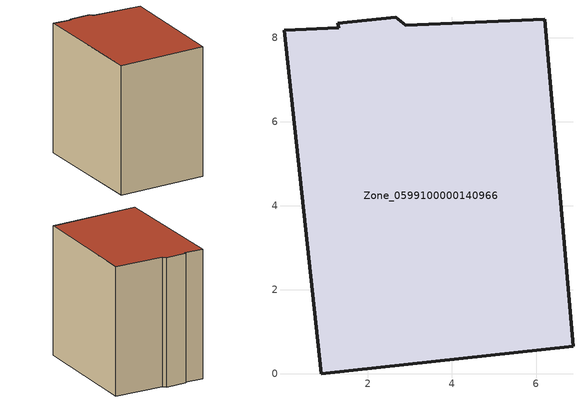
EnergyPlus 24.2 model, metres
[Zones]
Zone_0599100000140966
 floor ground (C_G): 6.88,0.66 0.89,0 0,8.18 1.31,8.23 1.28,8.34 2.66,8.49 2.9,8.3 6.21,8.45 z0
 wall outside (C_F): 2.66,8.49 1.28,8.34 1.31,8.23 0,8.18 0.89,0 6.88,0.66 6.21,8.45 2.9,8.3 2.66,8.49 z0:8.79
 roof outside (C_R): 6.21,8.45 2.9,8.3 2.66,8.49 1.28,8.34 1.31,8.23 0,8.18 0.89,0 6.88,0.66 z8.79
[BUILDING]
Pand.0599100000140966: North Axis=0; Terrain=City; Loads Convergence Tolerance Value=0.04; Temperature Convergence Tolerance Value=0.4; Solar Distribution=FullExterior; Maximum Number of Warmup Days=25; Minimum Number of Warmup Days=1
[Site:Location]
Rotterdam.The.Hague.AP_ZH_NLD Design_Conditions: Latitude=51.96; Longitude=4.45; Time Zone=1; Elevation=-4.5
[SITE:GROUNDTEMPERATURE:BUILDINGSURFACE]
18, 18, 18, 18, 18, 18, 18, 18, 18, 18, 18, 18
[MATERIAL] Thermal Absorptance=0.9; Solar Absorptance=0.7; Visible Absorptance=0.7
Name | Roughness | Thickness | Conductivity | Density | Specific Heat
G.TI.1946-1964 | MediumSmooth | 0.15 | 1 | 540 | 1210
F.TI.1946-1964 | Rough | 0.3 | 0.857143 | 1920 | 840
R.TI.1946-1964 | MediumRough | 0.2 | 0.277778 | 1500 | 1000
[CONSTRUCTION]
C_G: G.TI.1946-1964
C_F: F.TI.1946-1964
C_R: R.TI.1946-1964
[ZONE]
Zone_0599100000140966: Type=1; Multiplier=1; Ceiling Height=Autocalculate; Volume=Autocalculate; Floor Area=autocalculate; Part of Total Floor Area=Yes
[ZONEINFILTRATION:DESIGNFLOWRATE]
Infil_Zone_0599100000140966: Zone or ZoneList or Space or SpaceList=Zone_0599100000140966; Schedule=AlwaysOn; Design Flow Rate Calculation Method=Flow/Area; Flow Rate per Floor Area=0.003; Constant Term Coefficient=1; Temperature Term Coefficient=0; Velocity Term Coefficient=0; Velocity Squared Term Coefficient=0
[HVACTEMPLATE:ZONE:IDEALLOADSAIRSYSTEM]
Zone_0599100000140966: Maximum Heating Supply Air Temperature=50; Minimum Cooling Supply Air Temperature=13; Maximum Heating Supply Air Humidity Ratio=0.0156; Minimum Cooling Supply Air Humidity Ratio=0.0077; Heating Limit=NoLimit; Cooling Limit=NoLimit; Dehumidification Control Type=ConstantSensibleHeatRatio; Cooling Sensible Heat Ratio=0.7; Dehumidification Setpoint=60; Humidification Control Type=None; Humidification Setpoint=30; Outdoor Air Method=None; Outdoor Air Flow Rate per Person=0.00944; Outdoor Air Flow Rate per Zone Floor Area=0; Outdoor Air Flow Rate per Zone=0; Demand Controlled Ventilation Type=None; Outdoor Air Economizer Type=NoEconomizer; Heat Recovery Type=None; Sensible Heat Recovery Effectiveness=0.7; Latent Heat Recovery Effectiveness=0.65
[ZONECONTROL:THERMOSTAT]
ThermostatControl_Zone_0599100000140966: Zone or ZoneList=Zone_0599100000140966; Control Type Schedule=DualSetpointControlType; Control 1=Thermostat_Zone_0599100000140966; Temperature Difference Between Cutout And Setpoint=0
[THERMOSTATSETPOINT:DUALSETPOINT]
Thermostat_Zone_0599100000140966: Heating Setpoint Temperature Schedule=HeatingSetpoint_Zone_0599100000140966; Cooling Setpoint Temperature Schedule=CoolingSetpoint_Zone_0599100000140966
[SCHEDULE:COMPACT]
HeatingSetpoint_Zone_0599100000140966: Through: 12/31, For: AllDays, Until: 24:00, 21
CoolingSetpoint_Zone_0599100000140966: Through: 12/31, For: AllDays, Until: 24:00, 24
DualSetpointControlType: Through: 12/31, For: AllDays, Until: 24:00, 4
AlwaysOn: Through: 12/31, For: AllDays, Until: 24:00, 1
